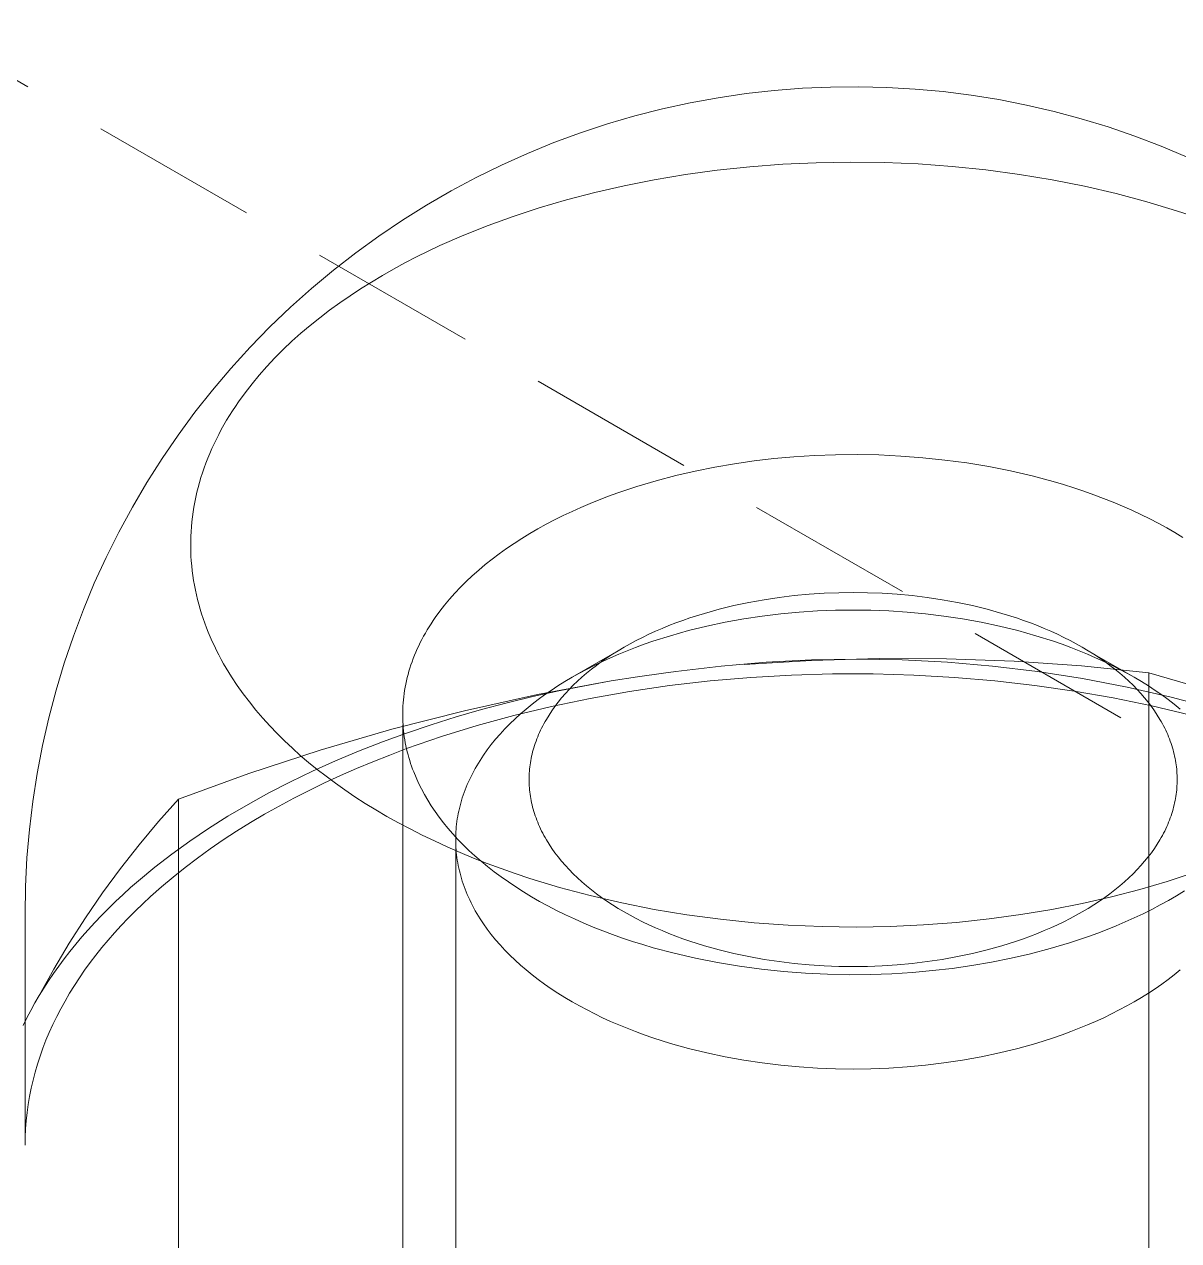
# Model space of a CAD drawing. Header units: millimetres. Extents: x -111 to 4919, y -143 to 3304.
# Drawn here: x 3066.1 to 3074.81, y 1429.59 to 1438.77 of the extents above; entities that cross this region are included whole.
import ezdxf

# ---------------------------------------------------------------- set-up
doc = ezdxf.new("R2010")
doc.units = ezdxf.units.MM
doc.linetypes.add('HIDDEN', pattern=[1.905, 1.27, -0.635])
doc.layers.add('ZANO_R', color=7, linetype='Continuous', lineweight=0)
doc.layers.add('ZANO_R_przerywana', color=7, linetype='HIDDEN', lineweight=0)

msp = doc.modelspace()

# ---------------------------------------------------------------- linework, layer by layer
at = {"layer": 'ZANO_R'}
for p, q in [((3071.3358, 1438.2182), (3071.548, 1438.2495)), ((3071.548, 1438.2495), (3071.7594, 1438.2734)), ((3071.7594, 1438.2734), (3071.9716, 1438.2901)), ((3071.9716, 1438.2901), (3072.1841, 1438.2995)), ((3072.1841, 1438.2995), (3072.3969, 1438.3017)), ((3072.3969, 1438.3017), (3072.6096, 1438.2967)), ((3072.6096, 1438.2967), (3072.8221, 1438.2844)), ((3072.8221, 1438.2844), (3073.034, 1438.2649)), ((3073.034, 1438.2649), (3073.2451, 1438.2382)), ((3070.9154, 1438.1338), (3071.1249, 1438.1796)), ((3071.1249, 1438.1796), (3071.3358, 1438.2182)), ((3073.2451, 1438.2382), (3073.4551, 1438.2043)), ((3073.4551, 1438.2043), (3073.6639, 1438.1633)), ((3073.6639, 1438.1633), (3073.8712, 1438.1152)), ((3070.5017, 1438.0207), (3070.7075, 1438.0808)), ((3070.7075, 1438.0808), (3070.9154, 1438.1338)), ((3073.8712, 1438.1152), (3074.0767, 1438.0601)), ((3074.0767, 1438.0601), (3074.2802, 1437.998)), ((3070.298, 1437.9536), (3070.5017, 1438.0207)), ((3074.2802, 1437.998), (3074.4815, 1437.929)), ((3069.8981, 1437.7986), (3070.0967, 1437.8795)), ((3070.0967, 1437.8795), (3070.298, 1437.9536)), ((3074.4815, 1437.929), (3074.6804, 1437.8533)), ((3069.7023, 1437.7109), (3069.8981, 1437.7986)), ((3074.6804, 1437.8533), (3074.8765, 1437.7707)), ((3069.5098, 1437.6166), (3069.7023, 1437.7109)), ((3071.3293, 1437.6713), (3071.5746, 1437.6973)), ((3071.5746, 1437.6973), (3071.8242, 1437.7164)), ((3071.8242, 1437.7164), (3072.077, 1437.7282)), ((3072.077, 1437.7282), (3072.3323, 1437.7326)), ((3072.3323, 1437.7326), (3072.589, 1437.7295)), ((3072.589, 1437.7295), (3072.8461, 1437.7187)), ((3072.8461, 1437.7187), (3073.1025, 1437.7002)), ((3073.1025, 1437.7002), (3073.3573, 1437.6741)), ((3069.3205, 1437.5157), (3069.5098, 1437.6166)), ((3070.6263, 1437.5546), (3070.8544, 1437.5996)), ((3070.8544, 1437.5996), (3071.089, 1437.6386)), ((3071.089, 1437.6386), (3071.3293, 1437.6713)), ((3073.3573, 1437.6741), (3073.6094, 1437.6404)), ((3073.6094, 1437.6404), (3073.8579, 1437.5992)), ((3073.8579, 1437.5992), (3074.1016, 1437.5509)), ((3069.1348, 1437.4084), (3069.3205, 1437.5157)), ((3070.4052, 1437.5041), (3070.6263, 1437.5546)), ((3074.1016, 1437.5509), (3074.3398, 1437.4955)), ((3069.9861, 1437.3881), (3070.1917, 1437.4484)), ((3070.1917, 1437.4484), (3070.4052, 1437.5041)), ((3074.3398, 1437.4955), (3074.5716, 1437.4336)), ((3074.5716, 1437.4336), (3074.796, 1437.3653)), ((3068.9529, 1437.2947), (3069.1348, 1437.4084)), ((3069.6, 1437.2549), (3069.7888, 1437.3234)), ((3069.7888, 1437.3234), (3069.9861, 1437.3881)), ((3074.796, 1437.3653), (3074.9053, 1437.329)), ((3068.7751, 1437.1749), (3068.9529, 1437.2947)), ((3069.4167, 1437.1816), (3069.6, 1437.2549)), ((3068.6014, 1437.0491), (3068.7751, 1437.1749)), ((3069.2362, 1437.1022), (3069.4167, 1437.1816)), ((3068.4322, 1436.9173), (3068.6014, 1437.0491)), ((3069.0593, 1437.0167), (3069.1473, 1437.0602)), ((3069.1473, 1437.0602), (3069.2362, 1437.1022)), ((3068.8868, 1436.9252), (3068.9724, 1436.9717)), ((3068.9724, 1436.9717), (3069.0593, 1437.0167)), ((3068.2675, 1436.7799), (3068.4322, 1436.9173)), ((3068.7195, 1436.8277), (3068.8024, 1436.8772)), ((3068.8024, 1436.8772), (3068.8868, 1436.9252)), ((3068.1077, 1436.6368), (3068.2675, 1436.7799)), ((3068.5583, 1436.7242), (3068.6381, 1436.7767)), ((3068.6381, 1436.7767), (3068.7195, 1436.8277)), ((3068.4802, 1436.6703), (3068.5583, 1436.7242)), ((3067.9529, 1436.4884), (3068.1077, 1436.6368)), ((3068.3298, 1436.5583), (3068.404, 1436.615)), ((3068.404, 1436.615), (3068.4802, 1436.6703)), ((3068.1876, 1436.4408), (3068.2576, 1436.5002)), ((3068.2576, 1436.5002), (3068.3298, 1436.5583)), ((3067.8033, 1436.3348), (3067.9529, 1436.4884)), ((3068.1198, 1436.3802), (3068.1876, 1436.4408)), ((3067.659, 1436.1761), (3067.8033, 1436.3348)), ((3067.9914, 1436.2552), (3068.0544, 1436.3183)), ((3068.0544, 1436.3183), (3068.1198, 1436.3802)), ((3067.931, 1436.1909), (3067.9914, 1436.2552)), ((3067.5203, 1436.0125), (3067.659, 1436.1761)), ((3067.8732, 1436.1256), (3067.931, 1436.1909)), ((3067.7659, 1435.9918), (3067.8182, 1436.0592)), ((3067.8182, 1436.0592), (3067.8732, 1436.1256)), ((3067.3873, 1435.8443), (3067.5203, 1436.0125)), ((3067.7165, 1435.9234), (3067.7659, 1435.9918)), ((3067.648, 1435.8194), (3067.6701, 1435.8543)), ((3067.6701, 1435.8543), (3067.6929, 1435.889)), ((3067.6929, 1435.889), (3067.7165, 1435.9234)), ((3067.2601, 1435.6716), (3067.3873, 1435.8443)), ((3067.6061, 1435.749), (3067.6267, 1435.7843)), ((3067.6267, 1435.7843), (3067.648, 1435.8194)), ((3067.1389, 1435.4947), (3067.2601, 1435.6716)), ((3067.5491, 1435.6421), (3067.5673, 1435.6779)), ((3067.5673, 1435.6779), (3067.5863, 1435.7135)), ((3067.5863, 1435.7135), (3067.6061, 1435.749)), ((3067.515, 1435.5701), (3067.5317, 1435.6062)), ((3067.5317, 1435.6062), (3067.5491, 1435.6421)), ((3067.0238, 1435.3137), (3067.1389, 1435.4947)), ((3067.47, 1435.4611), (3067.4842, 1435.4975)), ((3067.4842, 1435.4975), (3067.4992, 1435.5339)), ((3067.4992, 1435.5339), (3067.515, 1435.5701)), ((3071.7556, 1435.4946), (3071.607, 1435.4773)), ((3071.908, 1435.5083), (3071.7556, 1435.4946)), ((3072.064, 1435.5182), (3071.908, 1435.5083)), ((3072.223, 1435.5239), (3072.064, 1435.5182)), ((3072.3847, 1435.5253), (3072.223, 1435.5239)), ((3072.5485, 1435.5222), (3072.3847, 1435.5253)), ((3072.7139, 1435.5144), (3072.5485, 1435.5222)), ((3072.8804, 1435.5018), (3072.7139, 1435.5144)), ((3073.0473, 1435.4843), (3072.8804, 1435.5018)), ((3067.4441, 1435.3879), (3067.4566, 1435.4245)), ((3067.4566, 1435.4245), (3067.47, 1435.4611)), ((3071.1639, 1435.4009), (3071.016, 1435.3667)), ((3071.312, 1435.4307), (3071.1639, 1435.4009)), ((3071.4599, 1435.4561), (3071.312, 1435.4307)), ((3071.607, 1435.4773), (3071.4599, 1435.4561)), ((3073.2139, 1435.4617), (3073.0473, 1435.4843)), ((3073.3797, 1435.4341), (3073.2139, 1435.4617)), ((3073.5439, 1435.4015), (3073.3797, 1435.4341)), ((3073.7058, 1435.3639), (3073.5439, 1435.4015)), ((3066.9151, 1435.1288), (3067.0238, 1435.3137)), ((3067.4113, 1435.2774), (3067.4214, 1435.3143)), ((3067.4214, 1435.3143), (3067.4323, 1435.3511)), ((3067.4323, 1435.3511), (3067.4441, 1435.3879)), ((3070.8689, 1435.3279), (3070.7233, 1435.2845)), ((3071.016, 1435.3667), (3070.8689, 1435.3279)), ((3073.8648, 1435.3213), (3073.7058, 1435.3639)), ((3073.943, 1435.2982), (3073.8648, 1435.3213)), ((3067.3937, 1435.2035), (3067.4021, 1435.2405)), ((3067.4021, 1435.2405), (3067.4113, 1435.2774)), ((3070.5088, 1435.2107), (3070.4387, 1435.1838)), ((3070.5797, 1435.2365), (3070.5088, 1435.2107)), ((3070.7233, 1435.2845), (3070.5797, 1435.2365)), ((3074.0202, 1435.2739), (3073.943, 1435.2982)), ((3074.0964, 1435.2484), (3074.0202, 1435.2739)), ((3074.1714, 1435.2219), (3074.0964, 1435.2484)), ((3074.2452, 1435.1942), (3074.1714, 1435.2219)), ((3066.8127, 1434.9404), (3066.9151, 1435.1288)), ((3067.3734, 1435.0923), (3067.3793, 1435.1293)), ((3067.3793, 1435.1293), (3067.3861, 1435.1664)), ((3067.3861, 1435.1664), (3067.3937, 1435.2035)), ((3070.301, 1435.1266), (3070.2336, 1435.0963)), ((3070.3694, 1435.1558), (3070.301, 1435.1266)), ((3070.4387, 1435.1838), (3070.3694, 1435.1558)), ((3074.3177, 1435.1654), (3074.2452, 1435.1942)), ((3074.3888, 1435.1355), (3074.3177, 1435.1654)), ((3074.4585, 1435.1047), (3074.3888, 1435.1355)), ((3067.3641, 1435.018), (3067.3683, 1435.0551)), ((3067.3683, 1435.0551), (3067.3734, 1435.0923)), ((3070.1021, 1435.0325), (3070.0381, 1434.9989)), ((3070.1673, 1435.065), (3070.1021, 1435.0325)), ((3070.2336, 1435.0963), (3070.1673, 1435.065)), ((3074.5267, 1435.0728), (3074.4585, 1435.1047)), ((3074.5934, 1435.0401), (3074.5267, 1435.0728)), ((3074.6584, 1435.0064), (3074.5934, 1435.0401)), ((3066.7168, 1434.7485), (3066.8127, 1434.9404)), ((3067.3563, 1434.9068), (3067.358, 1434.9438)), ((3067.358, 1434.9438), (3067.3606, 1434.9809)), ((3067.3606, 1434.9809), (3067.3641, 1435.018)), ((3069.9754, 1434.9644), (3069.914, 1434.9288)), ((3070.0381, 1434.9989), (3069.9754, 1434.9644)), ((3074.7218, 1434.9718), (3074.6584, 1435.0064)), ((3074.7835, 1434.9364), (3074.7218, 1434.9718)), ((3074.8434, 1434.9002), (3074.7835, 1434.9364)), ((3067.3552, 1434.8327), (3067.3553, 1434.8697)), ((3067.3553, 1434.8697), (3067.3563, 1434.9068)), ((3069.7958, 1434.8546), (3069.739, 1434.8161)), ((3069.8542, 1434.8922), (3069.7958, 1434.8546)), ((3069.914, 1434.9288), (3069.8542, 1434.8922)), ((3067.3559, 1434.7958), (3067.3552, 1434.8327)), ((3067.3574, 1434.7589), (3067.3559, 1434.7958)), ((3067.3598, 1434.7221), (3067.3574, 1434.7589)), ((3069.6838, 1434.7768), (3069.6304, 1434.7365)), ((3069.739, 1434.8161), (3069.6838, 1434.7768)), ((3066.6276, 1434.5535), (3066.7168, 1434.7485)), ((3067.3629, 1434.6854), (3067.3598, 1434.7221)), ((3067.3669, 1434.6487), (3067.3629, 1434.6854)), ((3069.5787, 1434.6954), (3069.5289, 1434.6536)), ((3069.6304, 1434.7365), (3069.5787, 1434.6954)), ((3067.3716, 1434.6122), (3067.3669, 1434.6487)), ((3067.3771, 1434.5757), (3067.3716, 1434.6122)), ((3067.3834, 1434.5394), (3067.3771, 1434.5757)), ((3069.4809, 1434.611), (3069.4349, 1434.5677)), ((3069.5289, 1434.6536), (3069.4809, 1434.611)), ((3066.5452, 1434.3555), (3066.6276, 1434.5535)), ((3067.3905, 1434.5031), (3067.3834, 1434.5394)), ((3067.3984, 1434.4671), (3067.3905, 1434.5031)), ((3069.3487, 1434.4791), (3069.3087, 1434.434)), ((3069.3908, 1434.5237), (3069.3487, 1434.4791)), ((3069.4349, 1434.5677), (3069.3908, 1434.5237)), ((3072.0233, 1434.4713), (3072.1354, 1434.4787)), ((3072.1354, 1434.4787), (3072.2461, 1434.483)), ((3072.2461, 1434.483), (3072.3552, 1434.4844)), ((3072.3552, 1434.4844), (3072.4642, 1434.483)), ((3072.4642, 1434.483), (3072.5749, 1434.4787)), ((3072.5749, 1434.4787), (3072.687, 1434.4713)), ((3067.4071, 1434.4311), (3067.3984, 1434.4671)), ((3067.4165, 1434.3953), (3067.4071, 1434.4311)), ((3067.4266, 1434.3596), (3067.4165, 1434.3953)), ((3069.2708, 1434.3883), (3069.2349, 1434.3422)), ((3069.3087, 1434.434), (3069.2708, 1434.3883)), ((3071.3427, 1434.3577), (3071.455, 1434.3853)), ((3071.455, 1434.3853), (3071.5683, 1434.4093)), ((3071.5683, 1434.4093), (3071.6823, 1434.4299)), ((3071.6823, 1434.4299), (3071.7964, 1434.4471)), ((3071.7964, 1434.4471), (3071.9102, 1434.4608)), ((3071.9102, 1434.4608), (3072.0233, 1434.4713)), ((3072.687, 1434.4713), (3072.8002, 1434.4608)), ((3072.8002, 1434.4608), (3072.914, 1434.4471)), ((3072.914, 1434.4471), (3073.0281, 1434.4299)), ((3073.0281, 1434.4299), (3073.142, 1434.4093)), ((3073.142, 1434.4093), (3073.2553, 1434.3853)), ((3073.2553, 1434.3853), (3073.3676, 1434.3577)), ((3066.4696, 1434.1548), (3066.5452, 1434.3555)), ((3067.4375, 1434.3241), (3067.4266, 1434.3596)), ((3067.4492, 1434.2888), (3067.4375, 1434.3241)), ((3069.2013, 1434.2956), (3069.1852, 1434.2722)), ((3069.2349, 1434.3422), (3069.2013, 1434.2956)), ((3071.1232, 1434.2922), (3071.232, 1434.3267)), ((3071.232, 1434.3267), (3071.3427, 1434.3577)), ((3071.6697, 1434.306), (3071.5297, 1434.2849)), ((3071.8093, 1434.3229), (3071.6697, 1434.306)), ((3071.9481, 1434.3358), (3071.8093, 1434.3229)), ((3072.0856, 1434.3448), (3071.9481, 1434.3358)), ((3072.2214, 1434.3501), (3072.0856, 1434.3448)), ((3072.3552, 1434.3518), (3072.2214, 1434.3501)), ((3072.4889, 1434.3501), (3072.3552, 1434.3518)), ((3072.6247, 1434.3448), (3072.4889, 1434.3501)), ((3072.7623, 1434.3358), (3072.6247, 1434.3448)), ((3072.9011, 1434.3229), (3072.7623, 1434.3358)), ((3073.0407, 1434.306), (3072.9011, 1434.3229)), ((3073.1806, 1434.2849), (3073.0407, 1434.306)), ((3073.3676, 1434.3577), (3073.4784, 1434.3267)), ((3073.4784, 1434.3267), (3073.5871, 1434.2922)), ((3067.4615, 1434.2536), (3067.4492, 1434.2888)), ((3067.4746, 1434.2187), (3067.4615, 1434.2536)), ((3067.4884, 1434.1839), (3067.4746, 1434.2187)), ((3069.1404, 1434.2014), (3069.1265, 1434.1777)), ((3069.1548, 1434.2251), (3069.1404, 1434.2014)), ((3069.1697, 1434.2487), (3069.1548, 1434.2251)), ((3069.1852, 1434.2722), (3069.1697, 1434.2487)), ((3070.8633, 1434.1912), (3070.9137, 1434.213)), ((3070.9137, 1434.213), (3070.9649, 1434.2341)), ((3070.9649, 1434.2341), (3071.017, 1434.2543)), ((3071.017, 1434.2543), (3071.0698, 1434.2736)), ((3071.0698, 1434.2736), (3071.1232, 1434.2922)), ((3071.2509, 1434.2302), (3071.1131, 1434.1964)), ((3071.3899, 1434.2597), (3071.2509, 1434.2302)), ((3071.5297, 1434.2849), (3071.3899, 1434.2597)), ((3073.3204, 1434.2597), (3073.1806, 1434.2849)), ((3073.4595, 1434.2302), (3073.3204, 1434.2597)), ((3073.5972, 1434.1964), (3073.4595, 1434.2302)), ((3073.5871, 1434.2922), (3073.6406, 1434.2736)), ((3073.6406, 1434.2736), (3073.6934, 1434.2543)), ((3073.6934, 1434.2543), (3073.7454, 1434.2341)), ((3073.7454, 1434.2341), (3073.7967, 1434.213)), ((3073.7967, 1434.213), (3073.8471, 1434.1912)), ((3066.4009, 1433.9516), (3066.4696, 1434.1548)), ((3067.5029, 1434.1493), (3067.4884, 1434.1839)), ((3067.5181, 1434.1149), (3067.5029, 1434.1493)), ((3067.534, 1434.0807), (3067.5181, 1434.1149)), ((3069.1004, 1434.13), (3069.0882, 1434.1061)), ((3069.1132, 1434.1539), (3069.1004, 1434.13)), ((3069.1265, 1434.1777), (3069.1132, 1434.1539)), ((3070.6713, 1434.0964), (3070.7177, 1434.1212)), ((3070.7177, 1434.1212), (3070.7652, 1434.1453)), ((3070.7652, 1434.1453), (3070.8138, 1434.1686)), ((3070.8439, 1434.116), (3070.7783, 1434.0932)), ((3070.8138, 1434.1686), (3070.8633, 1434.1912)), ((3070.9773, 1434.1583), (3070.8439, 1434.116)), ((3071.1131, 1434.1964), (3070.9773, 1434.1583)), ((3073.7331, 1434.1583), (3073.5972, 1434.1964)), ((3073.8664, 1434.116), (3073.7331, 1434.1583)), ((3073.8471, 1434.1912), (3073.8966, 1434.1686)), ((3073.932, 1434.0932), (3073.8664, 1434.116)), ((3073.8966, 1434.1686), (3073.9451, 1434.1453)), ((3073.9451, 1434.1453), (3073.9926, 1434.1212)), ((3073.9926, 1434.1212), (3074.0391, 1434.0964)), ((3067.5506, 1434.0467), (3067.534, 1434.0807)), ((3067.5678, 1434.013), (3067.5506, 1434.0467)), ((3069.0548, 1434.0342), (3069.0448, 1434.0101)), ((3069.0654, 1434.0582), (3069.0548, 1434.0342)), ((3069.0765, 1434.0822), (3069.0654, 1434.0582)), ((3069.0882, 1434.1061), (3069.0765, 1434.0822)), ((3070.5376, 1434.0199), (3070.2338, 1433.8445)), ((3070.497, 1433.9904), (3070.5388, 1434.0179)), ((3070.5868, 1434.0189), (3070.525, 1433.9921)), ((3070.5388, 1434.0179), (3070.5818, 1434.0447)), ((3070.5818, 1434.0447), (3070.6259, 1434.0709)), ((3070.6497, 1434.0447), (3070.5868, 1434.0189)), ((3070.6259, 1434.0709), (3070.6713, 1434.0964)), ((3070.7135, 1434.0695), (3070.6497, 1434.0447)), ((3070.7783, 1434.0932), (3070.7135, 1434.0695)), ((3073.9968, 1434.0695), (3073.932, 1434.0932)), ((3074.0606, 1434.0447), (3073.9968, 1434.0695)), ((3074.0391, 1434.0964), (3074.0844, 1434.0709)), ((3074.1235, 1434.0189), (3074.0606, 1434.0447)), ((3074.0844, 1434.0709), (3074.1286, 1434.0447)), ((3074.1853, 1433.9921), (3074.1235, 1434.0189)), ((3074.1286, 1434.0447), (3074.1716, 1434.0179)), ((3074.1716, 1434.0179), (3074.2133, 1433.9904)), ((3074.1727, 1434.0199), (3074.4765, 1433.8445)), ((3066.3392, 1433.7462), (3066.4009, 1433.9516)), ((3067.5857, 1433.9795), (3067.5678, 1434.013)), ((3067.6042, 1433.9462), (3067.5857, 1433.9795)), ((3067.6234, 1433.9131), (3067.6042, 1433.9462)), ((3069.018, 1433.9379), (3069.0101, 1433.9138)), ((3069.0264, 1433.962), (3069.018, 1433.9379)), ((3069.0353, 1433.9861), (3069.0264, 1433.962)), ((3069.0448, 1434.0101), (3069.0353, 1433.9861)), ((3070.4047, 1433.9358), (3070.3465, 1433.9062)), ((3070.3797, 1433.9047), (3070.4175, 1433.9338)), ((3070.4643, 1433.9644), (3070.4047, 1433.9358)), ((3070.4175, 1433.9338), (3070.4566, 1433.9624)), ((3070.4566, 1433.9624), (3070.497, 1433.9904)), ((3070.525, 1433.9921), (3070.4643, 1433.9644)), ((3071.3578, 1433.9285), (3071.0181, 1433.8873)), ((3071.6988, 1433.9581), (3071.3578, 1433.9285)), ((3071.5317, 1433.9405), (3072.0407, 1433.9718)), ((3072.0407, 1433.9758), (3071.6988, 1433.9581)), ((3072.0407, 1433.9718), (3072.5503, 1433.9865)), ((3072.3829, 1433.9817), (3072.0407, 1433.9758)), ((3072.7251, 1433.9758), (3072.3829, 1433.9817)), ((3072.5503, 1433.9865), (3073.0602, 1433.9845)), ((3073.0669, 1433.9581), (3072.7251, 1433.9758)), ((3073.0602, 1433.9845), (3073.5698, 1433.9658)), ((3073.408, 1433.9286), (3073.0669, 1433.9581)), ((3073.7477, 1433.8873), (3073.408, 1433.9286)), ((3073.5698, 1433.9658), (3074.0784, 1433.9304)), ((3074.0784, 1433.9304), (3074.5856, 1433.8783)), ((3074.2461, 1433.9644), (3074.1853, 1433.9921)), ((3074.2133, 1433.9904), (3074.2537, 1433.9624)), ((3074.3056, 1433.9358), (3074.2461, 1433.9644)), ((3074.2537, 1433.9624), (3074.2929, 1433.9338)), ((3074.2929, 1433.9338), (3074.3307, 1433.9047)), ((3074.3639, 1433.9062), (3074.3056, 1433.9358)), ((3067.6636, 1433.8478), (3067.6234, 1433.9131)), ((3067.7062, 1433.7834), (3067.6636, 1433.8478)), ((3068.9897, 1433.8416), (3068.984, 1433.8175)), ((3068.996, 1433.8656), (3068.9897, 1433.8416)), ((3069.0028, 1433.8897), (3068.996, 1433.8656)), ((3069.0101, 1433.9138), (3069.0028, 1433.8897)), ((3070.2338, 1433.8445), (3070.1797, 1433.8124)), ((3070.2895, 1433.8758), (3070.2338, 1433.8445)), ((3070.2747, 1433.8146), (3070.3083, 1433.8451)), ((3070.3465, 1433.9062), (3070.2895, 1433.8758)), ((3070.3083, 1433.8451), (3070.3433, 1433.8752)), ((3070.3433, 1433.8752), (3070.3797, 1433.9047)), ((3070.7266, 1433.8478), (3070.5285, 1433.8163)), ((3070.9249, 1433.8756), (3070.7266, 1433.8478)), ((3070.9249, 1433.8756), (3071.018, 1433.8874)), ((3071.582, 1433.8429), (3071.2748, 1433.8166)), ((3071.8901, 1433.8605), (3071.582, 1433.8429)), ((3072.1985, 1433.8692), (3071.8901, 1433.8605)), ((3072.5066, 1433.8693), (3072.1985, 1433.8692)), ((3072.8139, 1433.8606), (3072.5066, 1433.8693)), ((3073.1198, 1433.8434), (3072.8139, 1433.8606)), ((3073.4237, 1433.8176), (3073.1198, 1433.8434)), ((3074.0859, 1433.8343), (3073.7477, 1433.8873)), ((3074.422, 1433.7697), (3074.0859, 1433.8343)), ((3074.3307, 1433.9047), (3074.3671, 1433.8752)), ((3074.4209, 1433.8758), (3074.3639, 1433.9062)), ((3074.3671, 1433.8752), (3074.402, 1433.8451)), ((3074.402, 1433.8451), (3074.4356, 1433.8146)), ((3074.4765, 1433.8445), (3074.4209, 1433.8758)), ((3074.5307, 1433.8124), (3074.4765, 1433.8445)), ((3074.5856, 1429.5191), (3074.5856, 1433.8783)), ((3074.5856, 1433.8783), (3074.8976, 1433.7873)), ((3066.2846, 1433.5388), (3066.3392, 1433.7462)), ((3067.7511, 1433.7201), (3067.7062, 1433.7834)), ((3068.97, 1433.7456), (3068.9664, 1433.7217)), ((3068.9741, 1433.7695), (3068.97, 1433.7456)), ((3068.9788, 1433.7935), (3068.9741, 1433.7695)), ((3068.984, 1433.8175), (3068.9788, 1433.7935)), ((3069.9729, 1433.7141), (3070.5282, 1433.8177)), ((3070.0757, 1433.7458), (3070.0261, 1433.7115)), ((3070.1269, 1433.7795), (3070.0757, 1433.7458)), ((3070.1797, 1433.8124), (3070.1269, 1433.7795)), ((3070.3306, 1433.7809), (3070.1335, 1433.7415)), ((3070.1829, 1433.721), (3070.212, 1433.7525)), ((3070.212, 1433.7525), (3070.2426, 1433.7838)), ((3070.2426, 1433.7838), (3070.2747, 1433.8146)), ((3070.5285, 1433.8163), (3070.3306, 1433.7809)), ((3070.969, 1433.7813), (3070.6669, 1433.7374)), ((3071.2748, 1433.8166), (3070.969, 1433.7813)), ((3073.7251, 1433.7832), (3073.4237, 1433.8176)), ((3074.0234, 1433.7405), (3073.7251, 1433.7832)), ((3074.7557, 1433.6935), (3074.422, 1433.7697)), ((3074.4356, 1433.8146), (3074.4677, 1433.7838)), ((3074.4677, 1433.7838), (3074.4983, 1433.7525)), ((3074.4983, 1433.7525), (3074.5275, 1433.721)), ((3074.5834, 1433.7795), (3074.5307, 1433.8124)), ((3074.6346, 1433.7458), (3074.5834, 1433.7795)), ((3074.6842, 1433.7115), (3074.6346, 1433.7458)), ((3067.7982, 1433.6579), (3067.7511, 1433.7201)), ((3067.8475, 1433.5968), (3067.7982, 1433.6579)), ((3068.9586, 1433.6503), (3068.957, 1433.6266)), ((3068.9607, 1433.674), (3068.9586, 1433.6503)), ((3068.9633, 1433.6978), (3068.9607, 1433.674)), ((3068.9664, 1433.7217), (3068.9633, 1433.6978)), ((3069.4213, 1433.5922), (3069.9729, 1433.7141)), ((3069.7427, 1433.6511), (3069.5497, 1433.6)), ((3069.9374, 1433.6983), (3069.7427, 1433.6511)), ((3069.9781, 1433.6764), (3069.9318, 1433.6407)), ((3070.1335, 1433.7415), (3069.9374, 1433.6983)), ((3070.0261, 1433.7115), (3069.9781, 1433.6764)), ((3070.3703, 1433.6851), (3070.0796, 1433.6247)), ((3070.1045, 1433.6247), (3070.1291, 1433.657)), ((3070.1291, 1433.657), (3070.1552, 1433.6891)), ((3070.1552, 1433.6891), (3070.1829, 1433.721)), ((3070.6669, 1433.7374), (3070.3703, 1433.6851)), ((3074.3181, 1433.6893), (3074.0234, 1433.7405)), ((3074.6085, 1433.6297), (3074.3181, 1433.6893)), ((3074.5275, 1433.721), (3074.5551, 1433.6891)), ((3074.5551, 1433.6891), (3074.5812, 1433.657)), ((3074.5812, 1433.657), (3074.6059, 1433.6247)), ((3074.7322, 1433.6764), (3074.6842, 1433.7115)), ((3074.7786, 1433.6407), (3074.7322, 1433.6764)), ((3075.0866, 1433.6058), (3074.7557, 1433.6935)), ((3067.8988, 1433.5369), (3067.8475, 1433.5968)), ((3068.874, 1433.4522), (3069.4213, 1433.5922)), ((3068.9553, 1433.5794), (3068.9552, 1433.556)), ((3068.9559, 1433.603), (3068.9553, 1433.5794)), ((3068.957, 1433.6266), (3068.9559, 1433.603)), ((3069.5497, 1433.6), (3069.3588, 1433.545)), ((3070.0796, 1433.6247), (3069.7953, 1433.5564)), ((3069.8442, 1433.5675), (3069.803, 1433.5302)), ((3069.8871, 1433.6044), (3069.8442, 1433.5675)), ((3069.9318, 1433.6407), (3069.8871, 1433.6044)), ((3070.0397, 1433.5268), (3070.0598, 1433.5596)), ((3070.0598, 1433.5596), (3070.0814, 1433.5922)), ((3070.0814, 1433.5922), (3070.1045, 1433.6247)), ((3074.6059, 1433.6247), (3074.629, 1433.5922)), ((3074.8942, 1433.5619), (3074.6085, 1433.6297)), ((3074.629, 1433.5922), (3074.6506, 1433.5596)), ((3074.6506, 1433.5596), (3074.6706, 1433.5268)), ((3074.8232, 1433.6044), (3074.7786, 1433.6407)), ((3066.2372, 1433.3297), (3066.2846, 1433.5388)), ((3067.9521, 1433.4781), (3067.8988, 1433.5369)), ((3068.0072, 1433.4206), (3067.9521, 1433.4781)), ((3068.9552, 1433.556), (3068.9556, 1433.5326)), ((3068.9552, 1425.2713), (3068.9552, 1433.4861)), ((3068.9556, 1433.5326), (3068.9564, 1433.5093)), ((3068.9564, 1433.5093), (3068.9577, 1433.4861)), ((3068.9577, 1433.4861), (3068.9595, 1433.463)), ((3069.1703, 1433.4862), (3068.9845, 1433.4235)), ((3069.3588, 1433.545), (3069.1703, 1433.4862)), ((3069.5178, 1433.4803), (3069.2476, 1433.3966)), ((3069.7953, 1433.5564), (3069.5178, 1433.4803)), ((3069.7636, 1433.4923), (3069.7261, 1433.454)), ((3069.803, 1433.5302), (3069.7636, 1433.4923)), ((3070.0041, 1433.461), (3070.0124, 1433.4775)), ((3070.0124, 1433.4775), (3070.0211, 1433.4939)), ((3070.0211, 1433.4939), (3070.0302, 1433.5104)), ((3070.0302, 1433.5104), (3070.0397, 1433.5268)), ((3074.6706, 1433.5268), (3074.6801, 1433.5104)), ((3074.6801, 1433.5104), (3074.6892, 1433.4939)), ((3074.6892, 1433.4939), (3074.6979, 1433.4775)), ((3074.6979, 1433.4775), (3074.7063, 1433.461)), ((3068.0641, 1433.3642), (3068.0072, 1433.4206)), ((3068.3317, 1433.2941), (3068.874, 1433.4522)), ((3068.9845, 1433.4235), (3068.8018, 1433.3571)), ((3068.9595, 1433.463), (3068.9618, 1433.44)), ((3068.9618, 1433.44), (3068.9645, 1433.4171)), ((3068.9645, 1433.4171), (3068.9677, 1433.3943)), ((3068.9677, 1433.3943), (3068.9713, 1433.3716)), ((3069.2476, 1433.3966), (3068.9852, 1433.3056)), ((3069.6564, 1433.3762), (3069.6243, 1433.3368)), ((3069.6903, 1433.4153), (3069.6564, 1433.3762)), ((3069.7261, 1433.454), (3069.6903, 1433.4153)), ((3069.9617, 1433.3622), (3069.9679, 1433.3787)), ((3069.9679, 1433.3787), (3069.9744, 1433.3951)), ((3069.9744, 1433.3951), (3069.9812, 1433.4116)), ((3069.9812, 1433.4116), (3069.9885, 1433.4281)), ((3069.9885, 1433.4281), (3069.9961, 1433.4445)), ((3069.9961, 1433.4445), (3070.0041, 1433.461)), ((3074.7063, 1433.461), (3074.7142, 1433.4445)), ((3074.7142, 1433.4445), (3074.7219, 1433.4281)), ((3074.7219, 1433.4281), (3074.7291, 1433.4116)), ((3074.7291, 1433.4116), (3074.736, 1433.3951)), ((3074.736, 1433.3951), (3074.7425, 1433.3787)), ((3074.7425, 1433.3787), (3074.7486, 1433.3622)), ((3066.1969, 1433.119), (3066.2372, 1433.3297)), ((3067.7948, 1433.1182), (3068.3317, 1433.2941)), ((3068.1226, 1433.3091), (3068.0641, 1433.3642)), ((3068.1827, 1433.2552), (3068.1226, 1433.3091)), ((3068.6225, 1433.2871), (3068.447, 1433.2135)), ((3068.8018, 1433.3571), (3068.6225, 1433.2871)), ((3068.9852, 1433.3056), (3068.8571, 1433.2574)), ((3068.9713, 1433.3716), (3068.9753, 1433.349)), ((3068.9753, 1433.349), (3068.9798, 1433.3266)), ((3068.9798, 1433.3266), (3068.9847, 1433.3043)), ((3068.9847, 1433.3043), (3068.99, 1433.282)), ((3069.5941, 1433.2972), (3069.5658, 1433.2573)), ((3069.6243, 1433.3368), (3069.5941, 1433.2972)), ((3069.9363, 1433.2804), (3069.9407, 1433.2967)), ((3069.9407, 1433.2967), (3069.9454, 1433.313)), ((3069.9454, 1433.313), (3069.9505, 1433.3294)), ((3069.9505, 1433.3294), (3069.9559, 1433.3458)), ((3069.9559, 1433.3458), (3069.9617, 1433.3622)), ((3074.7486, 1433.3622), (3074.7544, 1433.3458)), ((3074.7544, 1433.3458), (3074.7598, 1433.3294)), ((3074.7598, 1433.3294), (3074.7649, 1433.313)), ((3074.7649, 1433.313), (3074.7696, 1433.2967)), ((3074.7696, 1433.2967), (3074.774, 1433.2804)), ((3068.2449, 1433.2022), (3068.1827, 1433.2552)), ((3068.3097, 1433.1494), (3068.2449, 1433.2022)), ((3068.447, 1433.2135), (3068.2756, 1433.1364)), ((3068.731, 1433.2074), (3068.6072, 1433.1557)), ((3068.8571, 1433.2574), (3068.731, 1433.2074)), ((3068.99, 1433.282), (3068.9958, 1433.26)), ((3068.9958, 1433.26), (3069.0019, 1433.238)), ((3069.0019, 1433.238), (3069.0085, 1433.2162)), ((3069.0085, 1433.2162), (3069.0154, 1433.1946)), ((3069.0154, 1433.1946), (3069.0227, 1433.1731)), ((3069.5393, 1433.2172), (3069.5147, 1433.177)), ((3069.5658, 1433.2573), (3069.5393, 1433.2172)), ((3069.9172, 1433.1833), (3069.9196, 1433.1994)), ((3069.9196, 1433.1994), (3069.9222, 1433.2155)), ((3069.9222, 1433.2155), (3069.9253, 1433.2316)), ((3069.9253, 1433.2316), (3069.9286, 1433.2478)), ((3069.9286, 1433.2478), (3069.9323, 1433.2641)), ((3069.9323, 1433.2641), (3069.9363, 1433.2804)), ((3074.774, 1433.2804), (3074.778, 1433.2641)), ((3074.778, 1433.2641), (3074.7817, 1433.2478)), ((3074.7817, 1433.2478), (3074.7851, 1433.2316)), ((3074.7851, 1433.2316), (3074.7881, 1433.2155)), ((3074.7881, 1433.2155), (3074.7908, 1433.1994)), ((3074.7908, 1433.1994), (3074.7931, 1433.1833)), ((3066.164, 1432.9071), (3066.1969, 1433.119)), ((3067.2641, 1432.9248), (3067.7948, 1433.1182)), ((3068.2756, 1433.1364), (3068.1085, 1433.0559)), ((3068.3771, 1433.0971), (3068.3097, 1433.1494)), ((3068.4856, 1433.1023), (3068.3663, 1433.0472)), ((3068.6072, 1433.1557), (3068.4856, 1433.1023)), ((3069.0227, 1433.1731), (3069.0304, 1433.1517)), ((3069.0304, 1433.1517), (3069.0385, 1433.1304)), ((3069.0385, 1433.1304), (3069.0559, 1433.088)), ((3069.4812, 1433.1165), (3069.471, 1433.0963)), ((3069.4919, 1433.1367), (3069.4812, 1433.1165)), ((3069.5031, 1433.1569), (3069.4919, 1433.1367)), ((3069.5147, 1433.177), (3069.5031, 1433.1569)), ((3069.9098, 1433.0881), (3069.9103, 1433.1038)), ((3069.9103, 1433.1038), (3069.911, 1433.1196)), ((3069.911, 1433.1196), (3069.9121, 1433.1354)), ((3069.9121, 1433.1354), (3069.9135, 1433.1513)), ((3069.9135, 1433.1513), (3069.9152, 1433.1673)), ((3069.9152, 1433.1673), (3069.9172, 1433.1833)), ((3074.7931, 1433.1833), (3074.7952, 1433.1673)), ((3074.7952, 1433.1673), (3074.7969, 1433.1513)), ((3074.7969, 1433.1513), (3074.7982, 1433.1354)), ((3074.7982, 1433.1354), (3074.7993, 1433.1196)), ((3074.7993, 1433.1196), (3074.8001, 1433.1038)), ((3074.8001, 1433.1038), (3074.8005, 1433.0881)), ((3068.1085, 1433.0559), (3067.9461, 1432.9722)), ((3068.3663, 1433.0472), (3068.2494, 1432.9904)), ((3068.4472, 1433.0452), (3068.3771, 1433.0971)), ((3068.5199, 1432.9939), (3068.4472, 1433.0452)), ((3069.0559, 1433.088), (3069.0752, 1433.0455)), ((3069.0752, 1433.0455), (3069.0962, 1433.0029)), ((3069.4345, 1433.0155), (3069.4266, 1432.9953)), ((3069.443, 1433.0357), (3069.4345, 1433.0155)), ((3069.4519, 1433.0559), (3069.443, 1433.0357)), ((3069.4612, 1433.0761), (3069.4519, 1433.0559)), ((3069.471, 1433.0963), (3069.4612, 1433.0761)), ((3069.9097, 1433.0725), (3069.9098, 1433.0881)), ((3069.9098, 1433.0569), (3069.9097, 1433.0725)), ((3069.9103, 1433.0412), (3069.9098, 1433.0569)), ((3069.911, 1433.0254), (3069.9103, 1433.0412)), ((3069.9121, 1433.0096), (3069.911, 1433.0254)), ((3069.9135, 1432.9937), (3069.9121, 1433.0096)), ((3074.7982, 1433.0096), (3074.7969, 1432.9937)), ((3074.7993, 1433.0254), (3074.7982, 1433.0096)), ((3074.8001, 1433.0412), (3074.7993, 1433.0254)), ((3074.8005, 1433.0569), (3074.8001, 1433.0412)), ((3074.8005, 1433.0881), (3074.8007, 1433.0725)), ((3074.8007, 1433.0725), (3074.8005, 1433.0569)), ((3067.1123, 1432.7548), (3067.2641, 1432.9248)), ((3067.2641, 1428.5656), (3067.2641, 1432.9248)), ((3067.9461, 1432.9722), (3067.7887, 1432.8854)), ((3068.1348, 1432.932), (3068.0228, 1432.872)), ((3068.2494, 1432.9904), (3068.1348, 1432.932)), ((3068.5952, 1432.9431), (3068.5199, 1432.9939)), ((3068.6732, 1432.8929), (3068.5952, 1432.9431)), ((3069.0962, 1433.0029), (3069.1191, 1432.9601)), ((3069.1191, 1432.9601), (3069.144, 1432.9174)), ((3069.144, 1432.9174), (3069.1707, 1432.8746)), ((3069.4053, 1432.9349), (3069.399, 1432.9148)), ((3069.4119, 1432.955), (3069.4053, 1432.9349)), ((3069.419, 1432.9752), (3069.4119, 1432.955)), ((3069.4266, 1432.9953), (3069.419, 1432.9752)), ((3069.9152, 1432.9777), (3069.9135, 1432.9937)), ((3069.9172, 1432.9617), (3069.9152, 1432.9777)), ((3069.9196, 1432.9456), (3069.9172, 1432.9617)), ((3069.9222, 1432.9295), (3069.9196, 1432.9456)), ((3069.9253, 1432.9134), (3069.9222, 1432.9295)), ((3074.7881, 1432.9295), (3074.7851, 1432.9134)), ((3074.7908, 1432.9456), (3074.7881, 1432.9295)), ((3074.7931, 1432.9617), (3074.7908, 1432.9456)), ((3074.7952, 1432.9777), (3074.7931, 1432.9617)), ((3074.7969, 1432.9937), (3074.7952, 1432.9777)), ((3066.1383, 1432.6942), (3066.164, 1432.9071)), ((3067.7887, 1432.8854), (3067.6364, 1432.7957)), ((3068.0228, 1432.872), (3067.9133, 1432.8104)), ((3068.7537, 1432.8435), (3068.6732, 1432.8929)), ((3068.8369, 1432.7948), (3068.7537, 1432.8435)), ((3069.1707, 1432.8746), (3069.1994, 1432.8319)), ((3069.1994, 1432.8319), (3069.23, 1432.7892)), ((3069.3784, 1432.8349), (3069.3743, 1432.815)), ((3069.3829, 1432.8548), (3069.3784, 1432.8349)), ((3069.3879, 1432.8748), (3069.3829, 1432.8548)), ((3069.3932, 1432.8948), (3069.3879, 1432.8748)), ((3069.399, 1432.9148), (3069.3932, 1432.8948)), ((3069.9286, 1432.8972), (3069.9253, 1432.9134)), ((3069.9323, 1432.8809), (3069.9286, 1432.8972)), ((3069.9363, 1432.8646), (3069.9323, 1432.8809)), ((3069.9407, 1432.8483), (3069.9363, 1432.8646)), ((3069.9454, 1432.832), (3069.9407, 1432.8483)), ((3069.9505, 1432.8156), (3069.9454, 1432.832)), ((3074.7649, 1432.832), (3074.7598, 1432.8156)), ((3074.7696, 1432.8483), (3074.7649, 1432.832)), ((3074.774, 1432.8646), (3074.7696, 1432.8483)), ((3074.778, 1432.8809), (3074.774, 1432.8646)), ((3074.7817, 1432.8972), (3074.778, 1432.8809)), ((3074.7851, 1432.9134), (3074.7817, 1432.8972)), ((3066.9659, 1432.5801), (3067.1123, 1432.7548)), ((3067.6364, 1432.7957), (3067.4897, 1432.7032)), ((3067.8063, 1432.7473), (3067.702, 1432.6826)), ((3067.9133, 1432.8104), (3067.8063, 1432.7473)), ((3068.9227, 1432.7469), (3068.8369, 1432.7948)), ((3069.011, 1432.6999), (3068.9227, 1432.7469)), ((3069.23, 1432.7892), (3069.2626, 1432.7467)), ((3069.2626, 1432.7467), (3069.2972, 1432.7043)), ((3069.3619, 1432.736), (3069.3598, 1432.7165)), ((3069.3644, 1432.7557), (3069.3619, 1432.736)), ((3069.3673, 1432.7754), (3069.3644, 1432.7557)), ((3069.3706, 1432.7951), (3069.3673, 1432.7754)), ((3069.3743, 1432.815), (3069.3706, 1432.7951)), ((3069.9559, 1432.7992), (3069.9505, 1432.8156)), ((3069.9617, 1432.7828), (3069.9559, 1432.7992)), ((3069.9679, 1432.7663), (3069.9617, 1432.7828)), ((3069.9744, 1432.7499), (3069.9679, 1432.7663)), ((3069.9812, 1432.7334), (3069.9744, 1432.7499)), ((3069.9885, 1432.7169), (3069.9812, 1432.7334)), ((3074.7291, 1432.7334), (3074.7219, 1432.7169)), ((3074.736, 1432.7499), (3074.7291, 1432.7334)), ((3074.7425, 1432.7663), (3074.736, 1432.7499)), ((3074.7486, 1432.7828), (3074.7425, 1432.7663)), ((3074.7544, 1432.7992), (3074.7486, 1432.7828)), ((3074.7598, 1432.8156), (3074.7544, 1432.7992)), ((3066.1199, 1432.4805), (3066.1383, 1432.6942)), ((3067.4897, 1432.7032), (3067.3485, 1432.6081)), ((3067.702, 1432.6826), (3067.6005, 1432.6163)), ((3069.1019, 1432.6538), (3069.011, 1432.6999)), ((3069.1953, 1432.6087), (3069.1019, 1432.6538)), ((3069.2972, 1432.7043), (3069.3338, 1432.6621)), ((3069.3338, 1432.6621), (3069.3724, 1432.6202)), ((3069.3559, 1432.6582), (3069.3554, 1432.6389)), ((3069.3568, 1432.6775), (3069.3559, 1432.6582)), ((3069.3582, 1432.697), (3069.3568, 1432.6775)), ((3069.3598, 1432.7165), (3069.3582, 1432.697)), ((3069.9961, 1432.7005), (3069.9885, 1432.7169)), ((3070.0041, 1432.684), (3069.9961, 1432.7005)), ((3070.0124, 1432.6675), (3070.0041, 1432.684)), ((3070.0211, 1432.6511), (3070.0124, 1432.6675)), ((3070.0302, 1432.6346), (3070.0211, 1432.6511)), ((3074.6892, 1432.6511), (3074.6801, 1432.6346)), ((3074.6979, 1432.6675), (3074.6892, 1432.6511)), ((3074.7063, 1432.684), (3074.6979, 1432.6675)), ((3074.7142, 1432.7005), (3074.7063, 1432.684)), ((3074.7219, 1432.7169), (3074.7142, 1432.7005)), ((3066.8252, 1432.4009), (3066.9659, 1432.5801)), ((3067.3485, 1432.6081), (3067.2133, 1432.5105)), ((3067.5016, 1432.5486), (3067.4056, 1432.4795)), ((3067.6005, 1432.6163), (3067.5016, 1432.5486)), ((3069.2911, 1432.5647), (3069.1953, 1432.6087)), ((3069.3893, 1432.5219), (3069.2911, 1432.5647)), ((3069.3554, 1432.6389), (3069.3552, 1432.6198)), ((3069.3552, 1420.4613), (3069.3552, 1432.6198)), ((3069.3552, 1432.6198), (3069.3554, 1432.6006)), ((3069.3554, 1432.6006), (3069.3559, 1432.5813)), ((3069.3559, 1432.5813), (3069.3568, 1432.562)), ((3069.3568, 1432.562), (3069.3582, 1432.5425)), ((3069.3724, 1432.6202), (3069.413, 1432.5786)), ((3069.413, 1432.5786), (3069.4556, 1432.5373)), ((3070.0397, 1432.6182), (3070.0302, 1432.6346)), ((3070.0598, 1432.5854), (3070.0397, 1432.6182)), ((3070.0814, 1432.5528), (3070.0598, 1432.5854)), ((3070.1045, 1432.5203), (3070.0814, 1432.5528)), ((3074.629, 1432.5528), (3074.6059, 1432.5203)), ((3074.6506, 1432.5854), (3074.629, 1432.5528)), ((3074.6706, 1432.6182), (3074.6506, 1432.5854)), ((3074.6801, 1432.6346), (3074.6706, 1432.6182)), ((3066.1088, 1432.2663), (3066.1199, 1432.4805)), ((3067.2133, 1432.5105), (3067.0841, 1432.4106)), ((3067.4056, 1432.4795), (3067.3125, 1432.4089)), ((3069.3582, 1432.5425), (3069.3598, 1432.523)), ((3069.3598, 1432.523), (3069.3619, 1432.5035)), ((3069.3619, 1432.5035), (3069.3644, 1432.4838)), ((3069.3644, 1432.4838), (3069.3673, 1432.4641)), ((3069.3673, 1432.4641), (3069.3706, 1432.4444)), ((3069.4899, 1432.4802), (3069.3893, 1432.5219)), ((3069.4556, 1432.5373), (3069.5002, 1432.4964)), ((3069.5927, 1432.4398), (3069.4899, 1432.4802)), ((3069.5002, 1432.4964), (3069.5468, 1432.4559)), ((3070.1291, 1432.488), (3070.1045, 1432.5203)), ((3070.1552, 1432.4559), (3070.1291, 1432.488)), ((3074.5812, 1432.488), (3074.5551, 1432.4559)), ((3074.6059, 1432.5203), (3074.5812, 1432.488)), ((3066.6903, 1432.2173), (3066.8252, 1432.4009)), ((3067.0841, 1432.4106), (3066.9611, 1432.3087)), ((3067.3125, 1432.4089), (3067.2224, 1432.3369)), ((3069.3706, 1432.4444), (3069.3743, 1432.4245)), ((3069.3743, 1432.4245), (3069.3784, 1432.4046)), ((3069.3784, 1432.4046), (3069.3829, 1432.3847)), ((3069.3829, 1432.3847), (3069.3879, 1432.3647)), ((3069.3879, 1432.3647), (3069.3932, 1432.3447)), ((3069.5468, 1432.4559), (3069.5953, 1432.4159)), ((3069.6978, 1432.4006), (3069.5927, 1432.4398)), ((3069.5953, 1432.4159), (3069.6458, 1432.3764)), ((3069.6458, 1432.3764), (3069.6983, 1432.3375)), ((3069.805, 1432.3629), (3069.6978, 1432.4006)), ((3070.1829, 1432.424), (3070.1552, 1432.4559)), ((3070.212, 1432.3925), (3070.1829, 1432.424)), ((3070.2426, 1432.3612), (3070.212, 1432.3925)), ((3074.4983, 1432.3925), (3074.4677, 1432.3612)), ((3074.5275, 1432.424), (3074.4983, 1432.3925)), ((3074.5551, 1432.4559), (3074.5275, 1432.424)), ((3074.9216, 1432.3685), (3074.7243, 1432.3038)), ((3066.9611, 1432.3087), (3066.902, 1432.257)), ((3067.2224, 1432.3369), (3067.1352, 1432.2635)), ((3069.3932, 1432.3447), (3069.399, 1432.3247)), ((3069.399, 1432.3247), (3069.4053, 1432.3046)), ((3069.4053, 1432.3046), (3069.4119, 1432.2845)), ((3069.4119, 1432.2845), (3069.419, 1432.2643)), ((3069.6983, 1432.3375), (3069.7527, 1432.2992)), ((3069.7527, 1432.2992), (3069.8089, 1432.2616)), ((3069.9143, 1432.3265), (3069.805, 1432.3629)), ((3070.1388, 1432.2583), (3069.9143, 1432.3265)), ((3070.2747, 1432.3304), (3070.2426, 1432.3612)), ((3070.3083, 1432.2999), (3070.2747, 1432.3304)), ((3070.3433, 1432.2698), (3070.3083, 1432.2999)), ((3074.402, 1432.2999), (3074.3671, 1432.2698)), ((3074.4356, 1432.3304), (3074.402, 1432.2999)), ((3074.4677, 1432.3612), (3074.4356, 1432.3304)), ((3074.7243, 1432.3038), (3074.5187, 1432.2434)), ((3066.1052, 1432.0519), (3066.1088, 1432.2663)), ((3066.5612, 1432.0295), (3066.6903, 1432.2173)), ((3066.8445, 1432.2049), (3066.7886, 1432.1524)), ((3066.902, 1432.257), (3066.8445, 1432.2049)), ((3067.0511, 1432.1887), (3066.9935, 1432.135)), ((3067.1352, 1432.2635), (3067.0511, 1432.1887)), ((3069.419, 1432.2643), (3069.4266, 1432.2442)), ((3069.4266, 1432.2442), (3069.4345, 1432.224)), ((3069.4345, 1432.224), (3069.443, 1432.2038)), ((3069.443, 1432.2038), (3069.4519, 1432.1836)), ((3069.4519, 1432.1836), (3069.4612, 1432.1634)), ((3069.8089, 1432.2616), (3069.867, 1432.2246)), ((3069.867, 1432.2246), (3069.9269, 1432.1884)), ((3069.9269, 1432.1884), (3069.9885, 1432.153)), ((3070.3705, 1432.1963), (3070.1388, 1432.2583)), ((3070.3797, 1432.2402), (3070.3433, 1432.2698)), ((3070.6087, 1432.141), (3070.3705, 1432.1963)), ((3070.4175, 1432.2111), (3070.3797, 1432.2402)), ((3070.4566, 1432.1826), (3070.4175, 1432.2111)), ((3070.497, 1432.1546), (3070.4566, 1432.1826)), ((3074.3051, 1432.1877), (3074.084, 1432.1372)), ((3074.2537, 1432.1826), (3074.2133, 1432.1546)), ((3074.2929, 1432.2111), (3074.2537, 1432.1826)), ((3074.3307, 1432.2402), (3074.2929, 1432.2111)), ((3074.5187, 1432.2434), (3074.3051, 1432.1877)), ((3074.3671, 1432.2698), (3074.3307, 1432.2402)), ((3074.735, 1432.1604), (3074.7963, 1432.196)), ((3074.7963, 1432.196), (3074.8562, 1432.2326)), ((3066.7343, 1432.0994), (3066.6817, 1432.0461)), ((3066.7886, 1432.1524), (3066.7343, 1432.0994)), ((3066.9935, 1432.135), (3066.9376, 1432.0809)), ((3069.4612, 1432.1634), (3069.471, 1432.1432)), ((3069.471, 1432.1432), (3069.4812, 1432.123)), ((3069.4812, 1432.123), (3069.4919, 1432.1028)), ((3069.4919, 1432.1028), (3069.5031, 1432.0826)), ((3069.9885, 1432.153), (3070.0519, 1432.1184)), ((3070.0519, 1432.1184), (3070.117, 1432.0847)), ((3070.5388, 1432.1271), (3070.497, 1432.1546)), ((3070.5818, 1432.1003), (3070.5388, 1432.1271)), ((3070.6259, 1432.0741), (3070.5818, 1432.1003)), ((3070.8525, 1432.0926), (3070.6087, 1432.141)), ((3071.1009, 1432.0515), (3070.8525, 1432.0926)), ((3073.8559, 1432.0923), (3073.6213, 1432.0533)), ((3074.084, 1432.1372), (3073.8559, 1432.0923)), ((3074.1286, 1432.1003), (3074.0844, 1432.0741)), ((3074.1716, 1432.1271), (3074.1286, 1432.1003)), ((3074.2133, 1432.1546), (3074.1716, 1432.1271)), ((3074.5431, 1432.0598), (3074.6083, 1432.0923)), ((3074.6083, 1432.0923), (3074.6723, 1432.1258)), ((3074.6723, 1432.1258), (3074.735, 1432.1604)), ((3066.1052, 1430.3127), (3066.1052, 1432.0519)), ((3066.4381, 1431.8377), (3066.5612, 1432.0295)), ((3066.6817, 1432.0461), (3066.6307, 1431.9924)), ((3066.8835, 1432.0263), (3066.8312, 1431.9713)), ((3066.9376, 1432.0809), (3066.8835, 1432.0263)), ((3069.5031, 1432.0826), (3069.5147, 1432.0625)), ((3069.5147, 1432.0625), (3069.5393, 1432.0223)), ((3069.5393, 1432.0223), (3069.5658, 1431.9822)), ((3070.117, 1432.0847), (3070.1836, 1432.0519)), ((3070.1836, 1432.0519), (3070.2518, 1432.0201)), ((3070.2518, 1432.0201), (3070.3215, 1431.9893)), ((3070.6713, 1432.0486), (3070.6259, 1432.0741)), ((3070.7177, 1432.0238), (3070.6713, 1432.0486)), ((3070.7652, 1431.9997), (3070.7177, 1432.0238)), ((3070.8138, 1431.9764), (3070.7652, 1431.9997)), ((3071.353, 1432.0178), (3071.1009, 1432.0515)), ((3071.6078, 1431.9916), (3071.353, 1432.0178)), ((3073.381, 1432.0206), (3073.1357, 1431.9946)), ((3073.6213, 1432.0533), (3073.381, 1432.0206)), ((3073.9451, 1431.9997), (3073.8966, 1431.9764)), ((3073.9926, 1432.0238), (3073.9451, 1431.9997)), ((3074.0391, 1432.0486), (3073.9926, 1432.0238)), ((3074.0844, 1432.0741), (3074.0391, 1432.0486)), ((3074.3409, 1431.969), (3074.4093, 1431.9982)), ((3074.4093, 1431.9982), (3074.4767, 1432.0284)), ((3074.4767, 1432.0284), (3074.5431, 1432.0598)), ((3066.5813, 1431.9384), (3066.5337, 1431.8841)), ((3066.6307, 1431.9924), (3066.5813, 1431.9384)), ((3066.7807, 1431.9159), (3066.732, 1431.8601)), ((3066.8312, 1431.9713), (3066.7807, 1431.9159)), ((3069.5658, 1431.9822), (3069.5941, 1431.9423)), ((3069.5941, 1431.9423), (3069.6243, 1431.9027)), ((3070.3215, 1431.9893), (3070.3927, 1431.9594)), ((3070.3927, 1431.9594), (3070.4652, 1431.9306)), ((3070.4652, 1431.9306), (3070.539, 1431.9029)), ((3070.8633, 1431.9538), (3070.8138, 1431.9764)), ((3070.9137, 1431.932), (3070.8633, 1431.9538)), ((3070.9649, 1431.9109), (3070.9137, 1431.932)), ((3071.017, 1431.8907), (3070.9649, 1431.9109)), ((3071.8643, 1431.9731), (3071.6078, 1431.9916)), ((3072.1214, 1431.9623), (3071.8643, 1431.9731)), ((3072.378, 1431.9592), (3072.1214, 1431.9623)), ((3072.6333, 1431.9636), (3072.378, 1431.9592)), ((3072.8862, 1431.9755), (3072.6333, 1431.9636)), ((3073.1357, 1431.9946), (3072.8862, 1431.9755)), ((3073.7454, 1431.9109), (3073.6934, 1431.8907)), ((3073.7967, 1431.932), (3073.7454, 1431.9109)), ((3073.8471, 1431.9538), (3073.7967, 1431.932)), ((3073.8966, 1431.9764), (3073.8471, 1431.9538)), ((3074.1307, 1431.8883), (3074.2015, 1431.9141)), ((3074.2015, 1431.9141), (3074.2716, 1431.941)), ((3074.2716, 1431.941), (3074.3409, 1431.969)), ((3066.3212, 1431.6421), (3066.4381, 1431.8377)), ((3066.4877, 1431.8295), (3066.4434, 1431.7747)), ((3066.5337, 1431.8841), (3066.4877, 1431.8295)), ((3066.732, 1431.8601), (3066.6851, 1431.8039)), ((3069.6243, 1431.9027), (3069.6564, 1431.8633)), ((3069.6564, 1431.8633), (3069.6903, 1431.8242)), ((3069.6903, 1431.8242), (3069.7261, 1431.7855)), ((3070.539, 1431.9029), (3070.614, 1431.8764)), ((3070.614, 1431.8764), (3070.6901, 1431.8509)), ((3070.6901, 1431.8509), (3070.7673, 1431.8266)), ((3070.7673, 1431.8266), (3070.8455, 1431.8035)), ((3071.0698, 1431.8714), (3071.017, 1431.8907)), ((3071.1232, 1431.8528), (3071.0698, 1431.8714)), ((3071.232, 1431.8183), (3071.1232, 1431.8528)), ((3071.3427, 1431.7873), (3071.232, 1431.8183)), ((3073.4784, 1431.8183), (3073.3676, 1431.7873)), ((3073.5871, 1431.8528), (3073.4784, 1431.8183)), ((3073.6406, 1431.8714), (3073.5871, 1431.8528)), ((3073.6934, 1431.8907), (3073.6406, 1431.8714)), ((3073.8414, 1431.7969), (3073.9871, 1431.8403)), ((3073.9871, 1431.8403), (3074.1307, 1431.8883)), ((3066.4434, 1431.7747), (3066.4007, 1431.7197)), ((3066.64, 1431.7474), (3066.5967, 1431.6905)), ((3066.6851, 1431.8039), (3066.64, 1431.7474)), ((3069.7261, 1431.7855), (3069.7636, 1431.7472)), ((3069.7636, 1431.7472), (3069.803, 1431.7093)), ((3070.8455, 1431.8035), (3071.0045, 1431.7609)), ((3071.0045, 1431.7609), (3071.1665, 1431.7233)), ((3071.1665, 1431.7233), (3071.3307, 1431.6906)), ((3071.455, 1431.7597), (3071.3427, 1431.7873)), ((3071.5683, 1431.7357), (3071.455, 1431.7597)), ((3071.6823, 1431.7151), (3071.5683, 1431.7357)), ((3073.142, 1431.7357), (3073.0281, 1431.7151)), ((3073.2553, 1431.7597), (3073.142, 1431.7357)), ((3073.3676, 1431.7873), (3073.2553, 1431.7597)), ((3073.3983, 1431.6941), (3073.5465, 1431.7238)), ((3073.5465, 1431.7238), (3073.6944, 1431.7581)), ((3073.6944, 1431.7581), (3073.8414, 1431.7969)), ((3066.2106, 1431.4429), (3066.3212, 1431.6421)), ((3066.3597, 1431.6644), (3066.3204, 1431.609)), ((3066.4007, 1431.7197), (3066.3597, 1431.6644)), ((3066.5551, 1431.6332), (3066.5154, 1431.5756)), ((3066.5967, 1431.6905), (3066.5551, 1431.6332)), ((3069.803, 1431.7093), (3069.8442, 1431.672)), ((3069.8442, 1431.672), (3069.8871, 1431.6351)), ((3069.8871, 1431.6351), (3069.9318, 1431.5988)), ((3071.3307, 1431.6906), (3071.4964, 1431.663)), ((3071.4964, 1431.663), (3071.6631, 1431.6405)), ((3071.6631, 1431.6405), (3071.83, 1431.623)), ((3071.7964, 1431.6979), (3071.6823, 1431.7151)), ((3071.9102, 1431.6842), (3071.7964, 1431.6979)), ((3072.0233, 1431.6736), (3071.9102, 1431.6842)), ((3072.1354, 1431.6663), (3072.0233, 1431.6736)), ((3072.2461, 1431.662), (3072.1354, 1431.6663)), ((3072.3552, 1431.6606), (3072.2461, 1431.662)), ((3072.4642, 1431.662), (3072.3552, 1431.6606)), ((3072.5749, 1431.6663), (3072.4642, 1431.662)), ((3072.687, 1431.6736), (3072.5749, 1431.6663)), ((3072.8002, 1431.6842), (3072.687, 1431.6736)), ((3072.914, 1431.6979), (3072.8002, 1431.6842)), ((3072.8023, 1431.6165), (3072.9547, 1431.6302)), ((3073.0281, 1431.7151), (3072.914, 1431.6979)), ((3072.9547, 1431.6302), (3073.1033, 1431.6475)), ((3073.1033, 1431.6475), (3073.2504, 1431.6687)), ((3073.2504, 1431.6687), (3073.3983, 1431.6941)), ((3074.7786, 1431.5988), (3074.8232, 1431.6351)), ((3066.2828, 1431.5534), (3066.2468, 1431.4977)), ((3066.3204, 1431.609), (3066.2828, 1431.5534)), ((3066.5154, 1431.5756), (3066.4775, 1431.5177)), ((3069.9318, 1431.5988), (3069.9781, 1431.5631)), ((3069.9781, 1431.5631), (3070.0261, 1431.528)), ((3071.83, 1431.623), (3071.9964, 1431.6104)), ((3071.9964, 1431.6104), (3072.1618, 1431.6026)), ((3072.1618, 1431.6026), (3072.3257, 1431.5995)), ((3072.3257, 1431.5995), (3072.4873, 1431.6009)), ((3072.4873, 1431.6009), (3072.6464, 1431.6066)), ((3072.6464, 1431.6066), (3072.8023, 1431.6165)), ((3074.6842, 1431.528), (3074.7322, 1431.5631)), ((3074.7322, 1431.5631), (3074.7786, 1431.5988)), ((3066.2468, 1431.4977), (3066.2125, 1431.4419)), ((3066.4414, 1431.4595), (3066.4071, 1431.401)), ((3066.4775, 1431.5177), (3066.4414, 1431.4595)), ((3070.0261, 1431.528), (3070.0757, 1431.4937)), ((3070.0757, 1431.4937), (3070.1269, 1431.46)), ((3070.1269, 1431.46), (3070.1797, 1431.4271)), ((3074.5307, 1431.4271), (3074.5834, 1431.46)), ((3074.5834, 1431.46), (3074.6346, 1431.4937)), ((3074.6346, 1431.4937), (3074.6842, 1431.528)), ((3066.1798, 1431.386), (3066.1488, 1431.33)), ((3066.2125, 1431.4419), (3066.1798, 1431.386)), ((3066.4071, 1431.401), (3066.3747, 1431.3423)), ((3070.1797, 1431.4271), (3070.2338, 1431.395)), ((3070.2338, 1431.395), (3070.2895, 1431.3637)), ((3070.2895, 1431.3637), (3070.3465, 1431.3333)), ((3074.3639, 1431.3333), (3074.4209, 1431.3637)), ((3074.4209, 1431.3637), (3074.4765, 1431.395)), ((3074.4765, 1431.395), (3074.5307, 1431.4271)), ((3066.1193, 1431.2738), (3066.0913, 1431.217)), ((3066.1488, 1431.33), (3066.1193, 1431.2738)), ((3066.3441, 1431.2832), (3066.3153, 1431.2239)), ((3066.3747, 1431.3423), (3066.3441, 1431.2832)), ((3070.3465, 1431.3333), (3070.4047, 1431.3037)), ((3070.4047, 1431.3037), (3070.4643, 1431.2751)), ((3070.4643, 1431.2751), (3070.525, 1431.2474)), ((3074.1853, 1431.2474), (3074.2461, 1431.2751)), ((3074.2461, 1431.2751), (3074.3056, 1431.3037)), ((3074.3056, 1431.3037), (3074.3639, 1431.3333)), ((3066.3153, 1431.2239), (3066.2883, 1431.1644)), ((3070.525, 1431.2474), (3070.5868, 1431.2206)), ((3070.5868, 1431.2206), (3070.6497, 1431.1948)), ((3070.6497, 1431.1948), (3070.7135, 1431.17)), ((3073.9968, 1431.17), (3074.0606, 1431.1948)), ((3074.0606, 1431.1948), (3074.1235, 1431.2206)), ((3074.1235, 1431.2206), (3074.1853, 1431.2474)), ((3066.2632, 1431.1046), (3066.2399, 1431.0446)), ((3066.2883, 1431.1644), (3066.2632, 1431.1046)), ((3070.7135, 1431.17), (3070.7783, 1431.1463)), ((3070.7783, 1431.1463), (3070.8439, 1431.1235)), ((3070.8439, 1431.1235), (3070.9773, 1431.0812)), ((3070.9773, 1431.0812), (3071.1131, 1431.0431)), ((3073.5972, 1431.0431), (3073.7331, 1431.0812)), ((3073.7331, 1431.0812), (3073.8664, 1431.1235)), ((3073.8664, 1431.1235), (3073.932, 1431.1463)), ((3073.932, 1431.1463), (3073.9968, 1431.17)), ((3066.2399, 1431.0446), (3066.2184, 1430.9844)), ((3071.1131, 1431.0431), (3071.2509, 1431.0093)), ((3071.2509, 1431.0093), (3071.3899, 1430.9798)), ((3073.3204, 1430.9798), (3073.4595, 1431.0093)), ((3073.4595, 1431.0093), (3073.5972, 1431.0431)), ((3066.1988, 1430.9241), (3066.1811, 1430.8635)), ((3066.2184, 1430.9844), (3066.1988, 1430.9241)), ((3071.3899, 1430.9798), (3071.5297, 1430.9546)), ((3071.5297, 1430.9546), (3071.6697, 1430.9335)), ((3071.6697, 1430.9335), (3071.8093, 1430.9166)), ((3071.8093, 1430.9166), (3071.9481, 1430.9037)), ((3071.9481, 1430.9037), (3072.0856, 1430.8947)), ((3072.6247, 1430.8947), (3072.7623, 1430.9037)), ((3072.7623, 1430.9037), (3072.9011, 1430.9166)), ((3072.9011, 1430.9166), (3073.0407, 1430.9335)), ((3073.0407, 1430.9335), (3073.1806, 1430.9546)), ((3073.1806, 1430.9546), (3073.3204, 1430.9798)), ((3066.1811, 1430.8635), (3066.1652, 1430.8028)), ((3072.0856, 1430.8947), (3072.2214, 1430.8894)), ((3072.2214, 1430.8894), (3072.3552, 1430.8877)), ((3072.3552, 1430.8877), (3072.4889, 1430.8894)), ((3072.4889, 1430.8894), (3072.6247, 1430.8947)), ((3066.1512, 1430.7419), (3066.139, 1430.6809)), ((3066.1652, 1430.8028), (3066.1512, 1430.7419)), ((3066.139, 1430.6809), (3066.1287, 1430.6198)), ((3066.1202, 1430.5586), (3066.1136, 1430.4972)), ((3066.1287, 1430.6198), (3066.1202, 1430.5586)), ((3066.1136, 1430.4972), (3066.1089, 1430.4358)), ((3066.1061, 1430.3743), (3066.1052, 1430.3127)), ((3066.1089, 1430.4358), (3066.1061, 1430.3743))]:
    msp.add_line(p, q, dxfattribs=at)
at = {"layer": 'ZANO_R_przerywana'}
msp.add_line((2814.2612, 1583.7161), (3118.3171, 1408.1694), dxfattribs=at)

doc.saveas('drawing.dxf')
